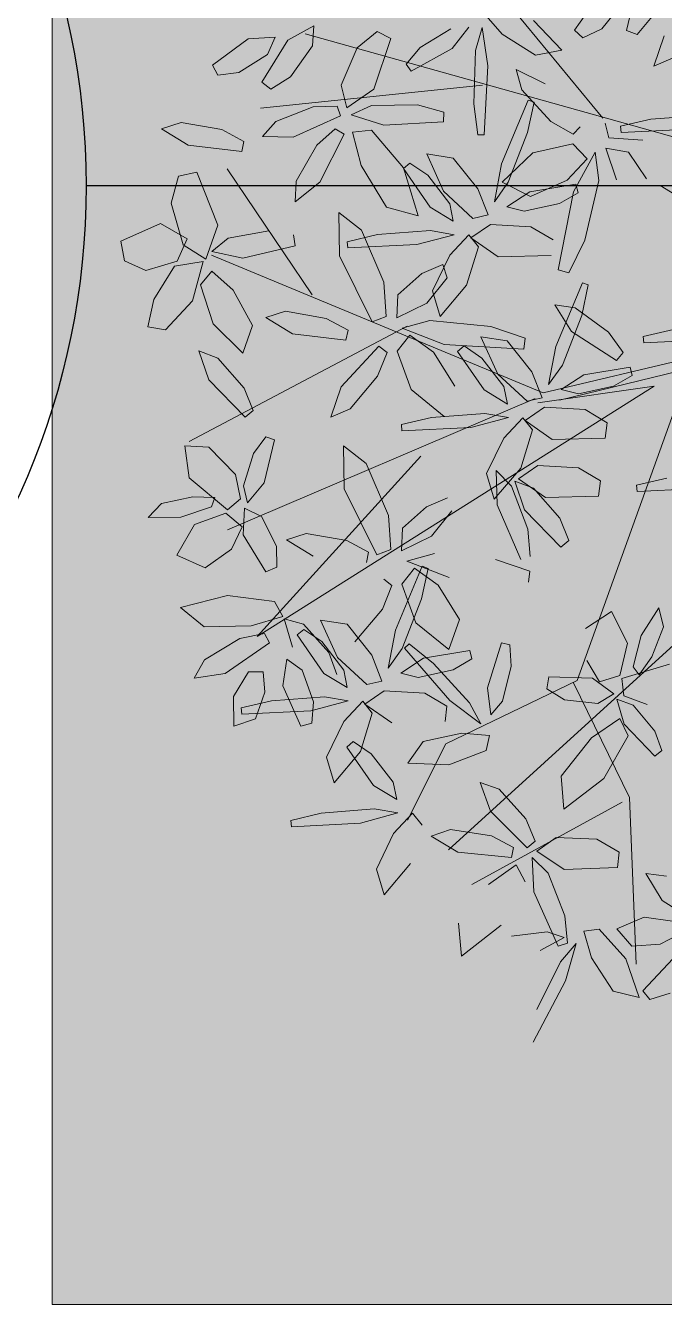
# Model space of a CAD drawing. Header units: metres. Extents: x 349703 to 349913, y 9282546 to 9282694.
# Drawn here: x 349752.349 to 349753.419, y 9282651.443 to 9282653.583 of the extents above; entities that cross this region are included whole.
import ezdxf

# ---------------------------------------------------------------- set-up
doc = ezdxf.new("R2010")
doc.units = ezdxf.units.M
doc.header["$LTSCALE"] = 0.25
for name, color, linetype, lineweight in [('AREA-VERDE', 3, 'CONTINUOUS', 9), ('ARQ-FONDO', 253, 'CONTINUOUS', 9), ('LLORAD-TEXTO', 1, 'CONTINUOUS', 25)]:
    doc.layers.add(name, color=color, linetype=linetype, lineweight=lineweight)

# ---------------------------------------------------------------- blocks, each defined once
blk = doc.blocks.new('548')
at = {"layer": 'AREA-VERDE', "lineweight": 0, "true_color": 0xc4e4b2, "transparency": 33554687}
h = blk.add_hatch(color=3, dxfattribs=at)
h.dxf.hatch_style = 1
h.paths.add_polyline_path([(349595.4206, 9282651.4426), (349597.5555, 9282651.4426), (349597.5555, 9282655.2125), (349595.4206, 9282655.2125)])
at = {"layer": 'ARQ-FONDO'}
blk.add_lwpolyline([(349595.4206, 9282655.2125), (349597.5555, 9282655.2125), (349597.5555, 9282651.4426), (349595.4206, 9282651.4426)], close=True, dxfattribs=at)
blk = doc.blocks.new('ARR2')
at = {"layer": 'ARQ-FONDO', "lineweight": 5}
for p, q in [((2740.4388, 1214.8759), (2739.976, 1215.4379)), ((2740.5243, 1215.2046), (2740.4964, 1215.088)), ((2740.4321, 1215.1766), (2740.3701, 1215.089)), ((2740.4365, 1215.0925), (2740.4887, 1215.156)), ((2740.1952, 1215.0794), (2740.151, 1215.1302)), ((2739.7396, 1215.0992), (2739.6768, 1215.065)), ((2739.7365, 1215.0507), (2739.7396, 1215.0992)), ((2740.1143, 1215.0964), (2740.0742, 1215.0442)), ((2740.1309, 1215.0394), (2740.1468, 1215.0953)), ((2740.1468, 1215.0953), (2740.161, 1215.0027)), ((2740.2716, 1215.112), (2740.34, 1215.0406)), ((2740.5225, 1215.0785), (2740.5583, 1215.122)), ((2739.5805, 1215.0678), (2739.4939, 1215.0044)), ((2739.6455, 1215.0719), (2739.5805, 1215.0678)), ((2739.6768, 1215.065), (2739.6133, 1214.9633)), ((2739.6277, 1215.0303), (2739.6455, 1215.0719)), ((2740.9134, 1214.7457), (2739.7186, 1215.0803)), ((2739.8927, 1215.0854), (2739.8445, 1215.0461)), ((2739.885, 1214.9464), (2739.9262, 1215.0684)), ((2739.9262, 1215.0684), (2739.8927, 1215.0854)), ((2739.9972, 1215.0468), (2740.0713, 1215.0925)), ((2740.2764, 1215.0286), (2740.1952, 1215.0794)), ((2740.3701, 1215.089), (2740.3905, 1215.0702)), ((2740.3905, 1215.0702), (2740.4365, 1215.0925)), ((2740.4964, 1215.088), (2740.5225, 1215.0785)), ((2740.5625, 1215.0016), (2740.5878, 1215.0754)), ((2739.6829, 1214.976), (2739.7365, 1215.0507)), ((2739.8445, 1215.0461), (2739.8056, 1214.9557)), ((2739.9632, 1215.007), (2739.9972, 1215.0468)), ((2740.0742, 1215.0442), (2739.9748, 1214.9897)), ((2740.1269, 1214.9107), (2740.1309, 1215.0394)), ((2740.34, 1215.0406), (2740.2764, 1215.0286)), ((2739.4939, 1215.0044), (2739.5073, 1214.9801)), ((2739.558, 1214.9867), (2739.6277, 1215.0303)), ((2739.9748, 1214.9897), (2739.9632, 1215.007)), ((2740.161, 1215.0027), (2740.1516, 1214.8357)), ((2740.6097, 1215.0218), (2740.5625, 1215.0016)), ((2739.5073, 1214.9801), (2739.558, 1214.9867)), ((2739.6351, 1214.946), (2739.6829, 1214.976)), ((2740.2295, 1214.9936), (2740.2993, 1214.9588)), ((2740.2433, 1214.9442), (2740.2295, 1214.9936)), ((2740.1478, 1214.9555), (2739.6101, 1214.8999)), ((2739.6133, 1214.9633), (2739.6351, 1214.946)), ((2739.8056, 1214.9557), (2739.8197, 1214.9006)), ((2739.8197, 1214.9006), (2739.885, 1214.9464)), ((2740.3129, 1214.8681), (2740.2433, 1214.9442)), ((2739.9901, 1214.9079), (2739.879, 1214.9068)), ((2740.054, 1214.8904), (2739.9901, 1214.9079)), ((2740.1363, 1214.8359), (2740.1269, 1214.9107)), ((2740.194, 1214.7655), (2740.2585, 1214.9199)), ((2740.2728, 1214.9146), (2740.2568, 1214.841)), ((2740.2585, 1214.9199), (2740.2728, 1214.9146)), ((2739.7376, 1214.9031), (2739.6474, 1214.8683)), ((2739.6893, 1214.8297), (2739.804, 1214.8814)), ((2739.7961, 1214.9051), (2739.7376, 1214.9031)), ((2739.804, 1214.8814), (2739.7961, 1214.9051)), ((2739.879, 1214.9068), (2739.8301, 1214.8844)), ((2739.8301, 1214.8844), (2739.9091, 1214.8588)), ((2740.0534, 1214.8668), (2740.054, 1214.8904)), ((2740.5556, 1214.8737), (2740.6841, 1214.8833)), ((2739.4186, 1214.8655), (2739.3709, 1214.8502)), ((2739.3709, 1214.8502), (2739.4356, 1214.8106)), ((2739.5171, 1214.8484), (2739.4186, 1214.8655)), ((2739.5701, 1214.8197), (2739.5171, 1214.8484)), ((2739.6474, 1214.8683), (2739.6156, 1214.8313)), ((2739.7915, 1214.8504), (2739.7464, 1214.8104)), ((2739.8126, 1214.837), (2739.7915, 1214.8504)), ((2739.833, 1214.842), (2739.8791, 1214.847)), ((2739.8791, 1214.847), (2739.9563, 1214.7558)), ((2739.9091, 1214.8588), (2740.0534, 1214.8668)), ((2740.3669, 1214.8376), (2740.3129, 1214.8681)), ((2740.3846, 1214.8552), (2740.3669, 1214.8376)), ((2740.4451, 1214.8636), (2740.4533, 1214.8284)), ((2740.4822, 1214.8564), (2740.5556, 1214.8737)), ((2740.4837, 1214.8412), (2740.4822, 1214.8564)), ((2740.6508, 1214.8495), (2740.4837, 1214.8412)), ((2739.5648, 1214.7953), (2739.5701, 1214.8197)), ((2739.6156, 1214.8313), (2739.6893, 1214.8297)), ((2739.754, 1214.7209), (2739.8126, 1214.837)), ((2739.8538, 1214.7616), (2739.833, 1214.842)), ((2740.1516, 1214.8357), (2740.1363, 1214.8359)), ((2740.2568, 1214.841), (2740.2102, 1214.7209)), ((2740.4533, 1214.8284), (2740.5361, 1214.8228)), ((2739.4356, 1214.8106), (2739.5648, 1214.7953)), ((2739.7464, 1214.8104), (2739.6966, 1214.7238)), ((2740.0127, 1214.7894), (2740.0766, 1214.7795)), ((2740.0534, 1214.6993), (2740.0127, 1214.7894)), ((2740.2699, 1214.792), (2740.1951, 1214.7214)), ((2740.3668, 1214.8135), (2740.2699, 1214.792)), ((2740.4009, 1214.7777), (2740.3668, 1214.8135)), ((2740.4206, 1214.794), (2740.3678, 1214.698)), ((2740.4296, 1214.7249), (2740.4206, 1214.794)), ((2740.4466, 1214.8032), (2740.5011, 1214.7936)), ((2740.4721, 1214.7265), (2740.4466, 1214.8032)), ((2740.5011, 1214.7936), (2740.5447, 1214.7292)), ((2739.7357, 1214.4481), (2739.5297, 1214.7537)), ((2739.9155, 1214.661), (2739.8538, 1214.7616)), ((2739.9562, 1214.7539), (2739.9722, 1214.7673)), ((2740.0209, 1214.6608), (2739.9562, 1214.7539)), ((2739.9563, 1214.7558), (2739.9924, 1214.6394)), ((2739.9722, 1214.7673), (2740.0154, 1214.7377)), ((2740.0766, 1214.7795), (2740.1363, 1214.7046)), ((2740.1767, 1214.6735), (2740.194, 1214.7655)), ((2740.3525, 1214.7262), (2740.4009, 1214.7777)), ((2739.4116, 1214.7359), (2739.3941, 1214.6702)), ((2739.4565, 1214.7454), (2739.4116, 1214.7359)), ((2739.5069, 1214.6174), (2739.4565, 1214.7454)), ((2739.6966, 1214.7238), (2739.6946, 1214.6737)), ((2740.0154, 1214.7377), (2740.0687, 1214.6688)), ((2740.1951, 1214.7214), (2740.2639, 1214.6861)), ((2740.2639, 1214.6861), (2740.3525, 1214.7262)), ((2740.3958, 1214.5805), (2740.4296, 1214.7249)), ((2739.6946, 1214.6737), (2739.754, 1214.7209)), ((2740.1246, 1214.6335), (2740.0534, 1214.6993)), ((2740.1363, 1214.7046), (2740.1611, 1214.6419)), ((2740.2102, 1214.7209), (2740.1767, 1214.6735)), ((2740.2069, 1214.6617), (2740.2621, 1214.6975)), ((2740.2621, 1214.6975), (2740.3739, 1214.7159)), ((2740.3678, 1214.698), (2740.3311, 1214.5088)), ((2740.3792, 1214.6957), (2740.3339, 1214.6694)), ((2740.3739, 1214.7159), (2740.3792, 1214.6957)), ((2740.5776, 1214.7132), (2740.6423, 1214.6736)), ((2739.3941, 1214.6702), (2739.4234, 1214.5694)), ((2739.9924, 1214.6394), (2739.9155, 1214.661)), ((2740.077, 1214.6264), (2740.0209, 1214.6608)), ((2740.0687, 1214.6688), (2740.077, 1214.6264)), ((2740.2488, 1214.651), (2740.2069, 1214.6617)), ((2740.3339, 1214.6694), (2740.2488, 1214.651)), ((2739.8002, 1214.6476), (2739.8013, 1214.543)), ((2739.8551, 1214.6047), (2739.8002, 1214.6476)), ((2740.1611, 1214.6419), (2740.1246, 1214.6335)), ((2739.3684, 1214.6215), (2739.2724, 1214.5786)), ((2739.4331, 1214.5843), (2739.3684, 1214.6215)), ((2739.4777, 1214.5345), (2739.5069, 1214.6174)), ((2739.6307, 1214.6032), (2739.5323, 1214.5855)), ((2739.9093, 1214.4789), (2739.8551, 1214.6047)), ((2739.8937, 1214.5944), (2740.0221, 1214.604)), ((2740.0221, 1214.604), (2740.0793, 1214.594)), ((2740.1668, 1214.6187), (2740.1199, 1214.5866)), ((2740.2651, 1214.6131), (2740.1668, 1214.6187)), ((2740.3185, 1214.5812), (2740.2651, 1214.6131)), ((2739.2724, 1214.5786), (2739.2815, 1214.5308)), ((2739.4085, 1214.5301), (2739.4331, 1214.5843)), ((2739.4234, 1214.5694), (2739.4777, 1214.5345)), ((2739.5323, 1214.5855), (2739.4928, 1214.5535)), ((2739.5673, 1214.5369), (2739.6939, 1214.5672)), ((2739.6939, 1214.5672), (2739.6904, 1214.5933)), ((2739.8203, 1214.5771), (2739.8937, 1214.5944)), ((2739.8217, 1214.5619), (2739.8203, 1214.5771)), ((2739.9888, 1214.5701), (2739.8217, 1214.5619)), ((2740.0793, 1214.594), (2739.9888, 1214.5701)), ((2740.0687, 1214.5443), (2740.1145, 1214.5936)), ((2740.1145, 1214.5936), (2740.1379, 1214.5643)), ((2740.1199, 1214.5866), (2740.1853, 1214.5408)), ((2740.3567, 1214.502), (2740.3958, 1214.5805)), ((2740.2945, 1214.2111), (2739.492, 1214.5443)), ((2739.4928, 1214.5535), (2739.5673, 1214.5369)), ((2739.8013, 1214.543), (2739.8809, 1214.3833)), ((2740.0267, 1214.4581), (2740.0687, 1214.5443)), ((2740.1379, 1214.5643), (2740.1091, 1214.4717)), ((2740.1853, 1214.5408), (2740.314, 1214.544)), ((2739.2815, 1214.5308), (2739.3325, 1214.5073)), ((2739.3325, 1214.5073), (2739.4085, 1214.5301)), ((2739.4023, 1214.5175), (2739.352, 1214.4375)), ((2739.4714, 1214.5293), (2739.4023, 1214.5175)), ((2739.4456, 1214.434), (2739.4714, 1214.5293)), ((2739.4925, 1214.506), (2739.4649, 1214.4724)), ((2739.5442, 1214.4597), (2739.4925, 1214.506)), ((2740.0008, 1214.4999), (2740.0516, 1214.5215)), ((2740.0516, 1214.5215), (2740.0623, 1214.4899)), ((2740.3311, 1214.5088), (2740.3567, 1214.502)), ((2739.9147, 1214.3961), (2739.9093, 1214.4789)), ((2739.9428, 1214.4481), (2740.0008, 1214.4999)), ((2740.0623, 1214.4899), (2740.0131, 1214.4282)), ((2740.3251, 1214.3232), (2740.3896, 1214.4776)), ((2740.3896, 1214.4776), (2740.4039, 1214.4723)), ((2739.4649, 1214.4724), (2739.4959, 1214.3786)), ((2739.5906, 1214.3743), (2739.5442, 1214.4597)), ((2739.9405, 1214.3928), (2739.9428, 1214.4481)), ((2740.0453, 1214.3962), (2740.0267, 1214.4581)), ((2740.1091, 1214.4717), (2740.0453, 1214.3962)), ((2740.4039, 1214.4723), (2740.3879, 1214.3987)), ((2739.352, 1214.4375), (2739.338, 1214.3714)), ((2739.3805, 1214.3634), (2739.4456, 1214.434)), ((2740.0131, 1214.4282), (2739.9405, 1214.3928)), ((2740.3225, 1214.4241), (2740.3631, 1214.3601)), ((2740.372, 1214.4168), (2740.3225, 1214.4241)), ((2740.4529, 1214.3582), (2740.372, 1214.4168)), ((2739.6708, 1214.4087), (2739.6231, 1214.3935)), ((2739.6231, 1214.3935), (2739.6878, 1214.3539)), ((2739.7693, 1214.3916), (2739.6708, 1214.4087)), ((2739.8223, 1214.3629), (2739.7693, 1214.3916)), ((2739.8809, 1214.3833), (2739.9147, 1214.3961)), ((2740.0204, 1214.3863), (2739.9531, 1214.3682)), ((2740.168, 1214.372), (2740.0204, 1214.3863)), ((2740.3879, 1214.3987), (2740.3413, 1214.2785)), ((2739.338, 1214.3714), (2739.3805, 1214.3634)), ((2739.9655, 1214.3726), (2739.4378, 1214.0937)), ((2739.4959, 1214.3786), (2739.5677, 1214.307)), ((2739.5677, 1214.307), (2739.5906, 1214.3743)), ((2739.6878, 1214.3539), (2739.817, 1214.3385)), ((2739.817, 1214.3385), (2739.8223, 1214.3629)), ((2739.9718, 1214.3509), (2739.9409, 1214.3123)), ((2739.9531, 1214.3682), (2740.0553, 1214.3287)), ((2740.0294, 1214.3098), (2739.9718, 1214.3509)), ((2740.251, 1214.3436), (2740.168, 1214.372)), ((2740.9352, 1214.3642), (2740.2945, 1214.2111)), ((2740.3631, 1214.3601), (2740.4724, 1214.2895)), ((2740.4879, 1214.3091), (2740.4529, 1214.3582)), ((2740.5368, 1214.3474), (2740.6102, 1214.3646)), ((2739.8059, 1214.2262), (2739.8972, 1214.3245)), ((2739.8972, 1214.3245), (2739.917, 1214.3092)), ((2740.0553, 1214.3287), (2740.2477, 1214.3174)), ((2740.0873, 1214.3116), (2740.1033, 1214.325)), ((2740.1033, 1214.325), (2740.1465, 1214.2954)), ((2740.1438, 1214.347), (2740.2077, 1214.3372)), ((2740.1845, 1214.2569), (2740.1438, 1214.347)), ((2740.2077, 1214.3372), (2740.2674, 1214.2622)), ((2740.2477, 1214.3174), (2740.251, 1214.3436)), ((2740.3077, 1214.2312), (2740.3251, 1214.3232)), ((2740.3345, 1214.1933), (2740.9358, 1214.3402)), ((2740.5383, 1214.3322), (2740.5368, 1214.3474)), ((2740.7053, 1214.3404), (2740.5383, 1214.3322)), ((2739.4613, 1214.3126), (2739.4851, 1214.2428)), ((2739.5071, 1214.2954), (2739.4613, 1214.3126)), ((2739.5706, 1214.2225), (2739.5071, 1214.2954)), ((2739.917, 1214.3092), (2739.8939, 1214.2517)), ((2739.9409, 1214.3123), (2739.9751, 1214.2191)), ((2740.0808, 1214.2273), (2740.0294, 1214.3098)), ((2740.152, 1214.2185), (2740.0873, 1214.3116)), ((2740.1465, 1214.2954), (2740.1997, 1214.2265)), ((2740.4724, 1214.2895), (2740.4879, 1214.3091)), ((2740.2674, 1214.2622), (2740.2922, 1214.1996)), ((2740.3413, 1214.2785), (2740.3077, 1214.2312)), ((2740.3932, 1214.2552), (2740.505, 1214.2735)), ((2740.505, 1214.2735), (2740.5103, 1214.2534)), ((2739.4851, 1214.2428), (2739.573, 1214.1527)), ((2739.6024, 1213.6218), (2740.5631, 1214.2272)), ((2739.7806, 1214.1524), (2739.8059, 1214.2262)), ((2739.8939, 1214.2517), (2739.8278, 1214.1726)), ((2740.2557, 1214.1911), (2740.1845, 1214.2569)), ((2740.1997, 1214.2265), (2740.2081, 1214.1841)), ((2740.2821, 1214.1872), (2740.5631, 1214.2272)), ((2740.338, 1214.2193), (2740.3932, 1214.2552)), ((2740.6354, 1214.2321), (2740.3772, 1213.5152)), ((2740.4649, 1214.2271), (2740.3798, 1214.2087)), ((2740.5103, 1214.2534), (2740.4649, 1214.2271)), ((2740.275, 1214.1978), (2739.5306, 1213.8801)), ((2739.5925, 1214.1683), (2739.5706, 1214.2225)), ((2739.9751, 1214.2191), (2740.055, 1214.1543)), ((2740.2081, 1214.1841), (2740.152, 1214.2185)), ((2740.2922, 1214.1996), (2740.2557, 1214.1911)), ((2740.3798, 1214.2087), (2740.338, 1214.2193)), ((2739.573, 1214.1527), (2739.5925, 1214.1683)), ((2739.8278, 1214.1726), (2739.7806, 1214.1524)), ((2740.2979, 1214.1764), (2740.251, 1214.1443)), ((2740.3961, 1214.1708), (2740.2979, 1214.1764)), ((2740.4496, 1214.1389), (2740.3961, 1214.1708)), ((2739.9514, 1214.1348), (2740.0247, 1214.152)), ((2739.9528, 1214.1196), (2739.9514, 1214.1348)), ((2740.0247, 1214.152), (2740.1532, 1214.1616)), ((2740.2104, 1214.1517), (2740.1199, 1214.1278)), ((2740.1532, 1214.1616), (2740.2104, 1214.1517)), ((2740.1997, 1214.1019), (2740.2456, 1214.1512)), ((2740.2456, 1214.1512), (2740.269, 1214.1219)), ((2740.251, 1214.1443), (2740.3164, 1214.0985)), ((2740.4451, 1214.1016), (2740.4496, 1214.1389)), ((2739.6232, 1214.1048), (2739.5933, 1214.0649)), ((2739.6442, 1214.0974), (2739.6232, 1214.1048)), ((2740.1199, 1214.1278), (2739.9528, 1214.1196)), ((2740.269, 1214.1219), (2740.2402, 1214.0293)), ((2739.4275, 1214.0832), (2739.4379, 1214.006)), ((2739.4852, 1214.0795), (2739.4275, 1214.0832)), ((2739.5495, 1214.0136), (2739.4852, 1214.0795)), ((2739.6192, 1213.9933), (2739.6442, 1214.0974)), ((2739.8116, 1214.0835), (2739.8126, 1213.9789)), ((2739.8665, 1214.0407), (2739.8116, 1214.0835)), ((2740.1577, 1214.0158), (2740.1997, 1214.1019)), ((2740.3164, 1214.0985), (2740.4451, 1214.1016)), ((2739.5933, 1214.0649), (2739.5695, 1213.9862)), ((2739.9988, 1214.0577), (2739.6024, 1213.6218)), ((2739.9206, 1213.9149), (2739.8665, 1214.0407)), ((2739.5623, 1213.9548), (2739.5495, 1214.0136)), ((2740.1764, 1213.9539), (2740.1577, 1214.0158)), ((2740.2402, 1214.0293), (2740.1764, 1213.9539)), ((2740.1806, 1214.0237), (2740.1836, 1213.9407)), ((2740.2183, 1213.9854), (2740.1806, 1214.0237)), ((2740.2815, 1214.0357), (2740.2346, 1214.0036)), ((2740.3798, 1214.0302), (2740.2815, 1214.0357)), ((2740.4332, 1213.9983), (2740.3798, 1214.0302)), ((2739.4379, 1214.006), (2739.5303, 1213.928)), ((2739.5695, 1213.9862), (2739.5786, 1213.9451)), ((2739.5786, 1213.9451), (2739.6192, 1213.9933)), ((2739.8126, 1213.9789), (2739.8923, 1213.8193)), ((2740.2574, 1213.8814), (2740.2183, 1213.9854)), ((2740.2258, 1213.998), (2740.2495, 1213.9283)), ((2740.2715, 1213.9808), (2740.2258, 1213.998)), ((2740.2346, 1214.0036), (2740.3, 1213.9579)), ((2740.3351, 1213.908), (2740.2715, 1213.9808)), ((2740.4287, 1213.961), (2740.4332, 1213.9983)), ((2740.5209, 1213.988), (2740.5943, 1214.0052)), ((2740.5224, 1213.9728), (2740.5209, 1213.988)), ((2740.6894, 1213.981), (2740.5224, 1213.9728)), ((2739.3704, 1213.9437), (2739.4465, 1213.9596)), ((2739.4465, 1213.9596), (2739.5001, 1213.9584)), ((2739.5001, 1213.9584), (2739.4916, 1213.9352)), ((2739.5303, 1213.928), (2739.5623, 1213.9548)), ((2740.0122, 1213.9358), (2740.063, 1213.9574)), ((2740.3, 1213.9579), (2740.4287, 1213.961)), ((2739.3382, 1213.9093), (2739.3704, 1213.9437)), ((2739.4916, 1213.9352), (2739.4174, 1213.9104)), ((2739.5265, 1213.9202), (2739.4505, 1213.8928)), ((2739.5661, 1213.887), (2739.5265, 1213.9202)), ((2739.5716, 1213.9325), (2739.5681, 1213.8679)), ((2739.6124, 1213.9121), (2739.5716, 1213.9325)), ((2739.9542, 1213.884), (2740.0122, 1213.9358)), ((2740.0736, 1213.9259), (2740.0245, 1213.8642)), ((2740.1836, 1213.9407), (2740.2405, 1213.8078)), ((2740.2495, 1213.9283), (2740.3375, 1213.8381)), ((2739.4174, 1213.9104), (2739.3382, 1213.9093)), ((2739.4505, 1213.8928), (2739.4079, 1213.8186)), ((2739.5402, 1213.8332), (2739.5661, 1213.887)), ((2739.6492, 1213.8404), (2739.6124, 1213.9121)), ((2739.926, 1213.8321), (2739.9206, 1213.9149)), ((2740.357, 1213.8537), (2740.3351, 1213.908)), ((2739.5681, 1213.8679), (2739.6233, 1213.778)), ((2739.7206, 1213.8712), (2739.6729, 1213.856)), ((2739.6729, 1213.856), (2739.7376, 1213.8164)), ((2739.8191, 1213.8541), (2739.7206, 1213.8712)), ((2739.9519, 1213.8288), (2739.9542, 1213.884)), ((2740.0245, 1213.8642), (2739.9519, 1213.8288)), ((2740.9133, 1213.8764), (2740.0653, 1213.1056)), ((2740.2628, 1213.8153), (2740.2574, 1213.8814)), ((2739.4768, 1213.7881), (2739.5402, 1213.8332)), ((2739.65, 1213.7897), (2739.6492, 1213.8404)), ((2739.8721, 1213.8254), (2739.8191, 1213.8541)), ((2739.8668, 1213.801), (2739.8721, 1213.8254)), ((2739.8923, 1213.8193), (2739.926, 1213.8321)), ((2740.3375, 1213.8381), (2740.357, 1213.8537)), ((2739.4079, 1213.8186), (2739.4768, 1213.7881)), ((2740.0317, 1213.8223), (2739.9645, 1213.8042)), ((2739.9645, 1213.8042), (2740.0667, 1213.7646)), ((2740.2623, 1213.7796), (2740.1793, 1213.808)), ((2739.6233, 1213.778), (2739.65, 1213.7897)), ((2739.9372, 1213.6373), (2740.0016, 1213.7916)), ((2739.9832, 1213.7869), (2739.9522, 1213.7483)), ((2740.0407, 1213.7457), (2739.9832, 1213.7869)), ((2740.016, 1213.7864), (2740, 1213.7127)), ((2740.0016, 1213.7916), (2740.016, 1213.7864)), ((2740.259, 1213.7534), (2740.2623, 1213.7796)), ((2739.9284, 1213.7452), (2739.9053, 1213.6876)), ((2739.9086, 1213.7605), (2739.9284, 1213.7452)), ((2739.9522, 1213.7483), (2739.9865, 1213.6551)), ((2740.0922, 1213.6632), (2740.0407, 1213.7457)), ((2739.5303, 1213.7208), (2739.4169, 1213.6922)), ((2739.6444, 1213.7067), (2739.5303, 1213.7208)), ((2739.6642, 1213.67), (2739.6444, 1213.7067)), ((2740, 1213.7127), (2739.9534, 1213.5926)), ((2739.4169, 1213.6922), (2739.4742, 1213.6452)), ((2739.588, 1213.6472), (2739.6642, 1213.67)), ((2739.9053, 1213.6876), (2739.8391, 1213.6086)), ((2740.4603, 1213.6823), (2740.3971, 1213.6412)), ((2740.4991, 1213.606), (2740.4603, 1213.6823)), ((2740.532, 1213.6241), (2740.5743, 1213.6911)), ((2740.5743, 1213.6911), (2740.5856, 1213.6453)), ((2739.4742, 1213.6452), (2739.588, 1213.6472)), ((2739.6676, 1213.6646), (2739.6876, 1213.596)), ((2739.7143, 1213.6513), (2739.6676, 1213.6646)), ((2739.6994, 1213.6256), (2739.7153, 1213.639)), ((2739.7759, 1213.583), (2739.7143, 1213.6513)), ((2739.7153, 1213.639), (2739.7585, 1213.6094)), ((2739.7558, 1213.6611), (2739.8198, 1213.6513)), ((2739.7965, 1213.571), (2739.7558, 1213.6611)), ((2739.8198, 1213.6513), (2739.8795, 1213.5763)), ((2739.9865, 1213.6551), (2740.0663, 1213.5903)), ((2740.0663, 1213.5903), (2740.0922, 1213.6632)), ((2740.5856, 1213.6453), (2740.5573, 1213.5728)), ((2739.5604, 1213.6171), (2739.4749, 1213.5653)), ((2739.6197, 1213.6293), (2739.5604, 1213.6171)), ((2739.6323, 1213.6062), (2739.6197, 1213.6293)), ((2739.764, 1213.5325), (2739.6994, 1213.6256)), ((2739.7585, 1213.6094), (2739.8118, 1213.5405)), ((2739.9198, 1213.5452), (2739.9372, 1213.6373)), ((2740.5122, 1213.5484), (2740.532, 1213.6241)), ((2739.525, 1213.5325), (2739.6323, 1213.6062)), ((2739.7951, 1213.53), (2739.7759, 1213.583)), ((2739.8795, 1213.5763), (2739.9042, 1213.5137)), ((2739.9534, 1213.5926), (2739.9198, 1213.5452)), ((2739.9593, 1213.5932), (2739.9704, 1213.6037)), ((2740.069, 1213.4669), (2739.9593, 1213.5932)), ((2739.9704, 1213.6037), (2740.0293, 1213.5567)), ((2740.0052, 1213.5693), (2740.1171, 1213.5876)), ((2740.1171, 1213.5876), (2740.1223, 1213.5674)), ((2740.1602, 1213.4977), (2740.1934, 1213.6061)), ((2740.1934, 1213.6061), (2740.2138, 1213.6018)), ((2740.2138, 1213.6018), (2740.2172, 1213.5496)), ((2740.4805, 1213.5274), (2740.4991, 1213.606)), ((2739.4749, 1213.5653), (2739.4495, 1213.5213)), ((2739.6743, 1213.5669), (2739.6645, 1213.5025)), ((2739.7111, 1213.5406), (2739.6743, 1213.5669)), ((2739.8677, 1213.5052), (2739.7965, 1213.571)), ((2739.95, 1213.5334), (2740.0052, 1213.5693)), ((2740.0293, 1213.5567), (2740.1162, 1213.4616)), ((2740.1223, 1213.5674), (2740.077, 1213.5412)), ((2740.2172, 1213.5496), (2740.196, 1213.4651)), ((2740.4001, 1213.5635), (2740.4311, 1213.5124)), ((2740.6007, 1213.5547), (2740.485, 1213.5199)), ((2740.5269, 1213.5286), (2740.5122, 1213.5484)), ((2740.5573, 1213.5728), (2740.5269, 1213.5286)), ((2739.4495, 1213.5213), (2739.525, 1213.5325)), ((2739.581, 1213.5364), (2739.5451, 1213.4767)), ((2739.6168, 1213.5363), (2739.581, 1213.5364)), ((2739.6206, 1213.4867), (2739.6168, 1213.5363)), ((2739.739, 1213.4633), (2739.7111, 1213.5406)), ((2739.8201, 1213.4982), (2739.764, 1213.5325)), ((2739.8118, 1213.5405), (2739.8201, 1213.4982)), ((2739.9919, 1213.5227), (2739.95, 1213.5334)), ((2740.077, 1213.5412), (2739.9919, 1213.5227)), ((2740.3772, 1213.5152), (2740.0587, 1213.3619)), ((2740.3086, 1213.5241), (2740.3038, 1213.4953)), ((2740.414, 1213.5212), (2740.3086, 1213.5241)), ((2740.4661, 1213.4829), (2740.414, 1213.5212)), ((2740.4311, 1213.5124), (2740.4805, 1213.5274)), ((2740.485, 1213.5199), (2740.49, 1213.4785)), ((2739.5986, 1213.4223), (2739.6206, 1213.4867)), ((2739.6645, 1213.5025), (2739.708, 1213.4044)), ((2739.9099, 1213.4904), (2739.863, 1213.4583)), ((2739.9042, 1213.5137), (2739.8677, 1213.5052)), ((2740.0082, 1213.4848), (2739.9099, 1213.4904)), ((2740.0617, 1213.4529), (2740.0082, 1213.4848)), ((2740.1678, 1213.4323), (2740.1602, 1213.4977)), ((2740.3038, 1213.4953), (2740.3466, 1213.4683)), ((2740.3684, 1213.5093), (2740.5038, 1213.2324)), ((2739.5451, 1213.4767), (2739.5461, 1213.4045)), ((2739.5634, 1213.4488), (2739.6368, 1213.4661)), ((2739.6368, 1213.4661), (2739.7653, 1213.4757)), ((2739.8225, 1213.4658), (2739.7319, 1213.4419)), ((2739.7347, 1213.4124), (2739.739, 1213.4633)), ((2739.7653, 1213.4757), (2739.8225, 1213.4658)), ((2739.8118, 1213.416), (2739.8577, 1213.4653)), ((2739.8577, 1213.4653), (2739.881, 1213.436)), ((2739.863, 1213.4583), (2739.9284, 1213.4126)), ((2740.0572, 1213.4157), (2740.0617, 1213.4529)), ((2740.1438, 1213.4105), (2740.069, 1213.4669)), ((2740.1162, 1213.4616), (2740.1438, 1213.4105)), ((2740.196, 1213.4651), (2740.1678, 1213.4323)), ((2740.3466, 1213.4683), (2740.4268, 1213.4599)), ((2740.4268, 1213.4599), (2740.4661, 1213.4829)), ((2740.4728, 1213.4701), (2740.491, 1213.4098)), ((2740.5122, 1213.4553), (2740.4728, 1213.4701)), ((2740.49, 1213.4785), (2740.5462, 1213.457)), ((2740.5652, 1213.3924), (2740.5122, 1213.4553)), ((2739.5461, 1213.4045), (2739.5986, 1213.4223)), ((2739.5649, 1213.4336), (2739.5634, 1213.4488)), ((2739.7319, 1213.4419), (2739.5649, 1213.4336)), ((2739.881, 1213.436), (2739.8523, 1213.3434)), ((2740.4116, 1213.3762), (2740.48, 1213.4232)), ((2740.48, 1213.4232), (2740.5005, 1213.3817)), ((2739.708, 1213.4044), (2739.7347, 1213.4124)), ((2739.7698, 1213.3299), (2739.8118, 1213.416)), ((2740.491, 1213.4098), (2740.5646, 1213.3319)), ((2740.5823, 1213.3455), (2740.5652, 1213.3924)), ((2739.819, 1213.354), (2739.8349, 1213.3675)), ((2739.8349, 1213.3675), (2739.8782, 1213.3381)), ((2740.0587, 1213.3619), (2739.9661, 1213.1769)), ((2739.9672, 1213.315), (2740.0044, 1213.3679)), ((2740.0044, 1213.3679), (2740.098, 1213.3881)), ((2740.098, 1213.3881), (2740.1651, 1213.3825)), ((2740.1651, 1213.3825), (2740.1565, 1213.3461)), ((2740.3382, 1213.2837), (2740.4116, 1213.3762)), ((2740.5005, 1213.3817), (2740.4413, 1213.2779)), ((2739.7884, 1213.2679), (2739.7698, 1213.3299)), ((2739.8523, 1213.3434), (2739.7884, 1213.2679)), ((2739.8841, 1213.2612), (2739.819, 1213.354)), ((2739.8782, 1213.3381), (2739.9319, 1213.2695)), ((2740.1565, 1213.3461), (2740.066, 1213.3115)), ((2740.5646, 1213.3319), (2740.5823, 1213.3455)), ((2740.066, 1213.3115), (2739.9672, 1213.315)), ((2739.9319, 1213.2695), (2739.9404, 1213.2271)), ((2740.1423, 1213.2687), (2740.1671, 1213.1993)), ((2740.1883, 1213.2521), (2740.1423, 1213.2687)), ((2740.3443, 1213.2041), (2740.3382, 1213.2837)), ((2740.4413, 1213.2779), (2740.3443, 1213.2041)), ((2739.9404, 1213.2271), (2739.8841, 1213.2612)), ((2740.2529, 1213.1802), (2740.1883, 1213.2521)), ((2740.4862, 1213.2206), (2740.1221, 1213.0213)), ((2740.5038, 1213.2324), (2740.5199, 1212.8292)), ((2739.684, 1213.1765), (2739.7572, 1213.1941)), ((2739.6855, 1213.1613), (2739.684, 1213.1765)), ((2739.7572, 1213.1941), (2739.8857, 1213.2044)), ((2739.9429, 1213.1948), (2739.8525, 1213.1704)), ((2739.8857, 1213.2044), (2739.9429, 1213.1948)), ((2739.9325, 1213.1449), (2739.9781, 1213.1945)), ((2739.9781, 1213.1945), (2740.0016, 1213.1653)), ((2740.1671, 1213.1993), (2740.2562, 1213.1104)), ((2740.2755, 1213.1263), (2740.2529, 1213.1802)), ((2739.8525, 1213.1704), (2739.6855, 1213.1613)), ((2739.891, 1213.0586), (2739.9325, 1213.1449)), ((2740.0707, 1213.1547), (2740.0232, 1213.1389)), ((2740.1694, 1213.139), (2740.0707, 1213.1547)), ((2740.0232, 1213.1389), (2740.0884, 1213.1002)), ((2740.2228, 1213.1111), (2740.1694, 1213.139)), ((2740.2562, 1213.1104), (2740.2755, 1213.1263)), ((2740.3262, 1213.1354), (2740.2797, 1213.1026)), ((2740.4245, 1213.1312), (2740.3262, 1213.1354)), ((2740.4784, 1213.1), (2740.4245, 1213.1312)), ((2740.0884, 1213.1002), (2740.2178, 1213.0866)), ((2740.2178, 1213.0866), (2740.2228, 1213.1111)), ((2740.2683, 1213.0871), (2740.2724, 1213.0041)), ((2740.3065, 1213.0494), (2740.2683, 1213.0871)), ((2740.2797, 1213.1026), (2740.3457, 1213.0578)), ((2740.4744, 1213.0627), (2740.4784, 1213.1)), ((2739.9099, 1212.9967), (2739.891, 1213.0586)), ((2739.9734, 1213.0725), (2739.9099, 1212.9967)), ((2740.1619, 1213.0213), (2740.2296, 1213.0693)), ((2740.2296, 1213.0693), (2740.2507, 1213.028)), ((2740.3457, 1213.0578), (2740.4744, 1213.0627)), ((2740.3471, 1212.9459), (2740.3065, 1213.0494)), ((2740.5432, 1213.0483), (2740.5828, 1212.983)), ((2740.5936, 1213.0419), (2740.5432, 1213.0483)), ((2740.2724, 1213.0041), (2740.3312, 1212.8721)), ((2740.5828, 1212.983), (2740.6923, 1212.9126)), ((2740.097, 1212.8483), (2740.0898, 1212.9278)), ((2740.3534, 1212.8799), (2740.3471, 1212.9459)), ((2740.5392, 1212.9429), (2740.473, 1212.914)), ((2740.6081, 1212.9329), (2740.5392, 1212.9429)), ((2740.1929, 1212.9234), (2740.097, 1212.8483)), ((2740.2182, 1212.8967), (2740.3046, 1212.9074)), ((2740.3046, 1212.9074), (2740.3453, 1212.893)), ((2740.3927, 1212.9085), (2740.4298, 1212.9136)), ((2740.4117, 1212.8439), (2740.3927, 1212.9085)), ((2740.4298, 1212.9136), (2740.4948, 1212.8417)), ((2740.473, 1212.914), (2740.5096, 1212.8725)), ((2740.5775, 1212.8772), (2740.6218, 1212.8999)), ((2740.3453, 1212.893), (2740.2871, 1212.8623)), ((2740.3312, 1212.8721), (2740.3534, 1212.8799)), ((2740.3367, 1212.8343), (2740.3744, 1212.8785)), ((2740.3744, 1212.8785), (2740.3487, 1212.7884)), ((2740.5096, 1212.8725), (2740.5775, 1212.8772)), ((2740.2794, 1212.7189), (2740.3367, 1212.8343)), ((2740.4644, 1212.7638), (2740.4117, 1212.8439)), ((2740.4948, 1212.8417), (2740.5272, 1212.7483)), ((2740.6091, 1212.8428), (2740.5356, 1212.7647)), ((2740.3487, 1212.7884), (2740.2706, 1212.6405)), ((2740.5272, 1212.7483), (2740.4644, 1212.7638)), ((2740.5356, 1212.7647), (2740.5532, 1212.7432)), ((2740.5532, 1212.7432), (2740.6018, 1212.7589))]:
    blk.add_line(p, q, dxfattribs=at)

msp = doc.modelspace()

# ---------------------------------------------------------------- linework, layer by layer
at = {"layer": 'LLORAD-TEXTO'}
msp.add_line((349753.7, 9282653.315), (349752.45, 9282653.315), dxfattribs=at)
msp.add_circle((349751.2, 9282653.315), 1.25, dxfattribs=at)

# ---------------------------------------------------------------- block references
at = {"layer": 'ARQ-FONDO'}
msp.add_blockref('548', (156.9728, 0), dxfattribs=at)
at = {"layer": 'ARQ-FONDO', "xscale": 0.6917913537138002, "yscale": 0.6917913537138002, "zscale": 0.6917913537138002}
msp.add_blockref('ARR2', (347857.5033, 9281812.9877), dxfattribs=at)

doc.saveas('drawing.dxf')
